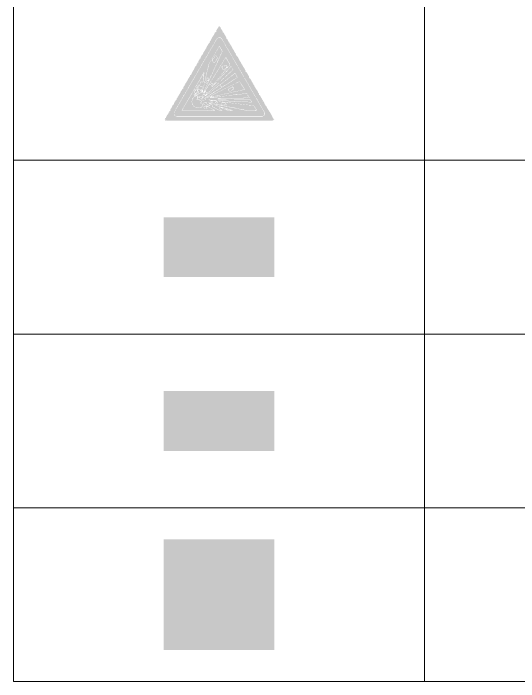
# Model space of a CAD drawing. Header units: metres. Extents: x -2 to 241, y -44 to 80.
# Drawn here: x 34 to 37.194, y -2.8 to 1.43 of the extents above; entities that cross this region are included whole.
import ezdxf

# ---------------------------------------------------------------- set-up
doc = ezdxf.new("R2010")
doc.units = ezdxf.units.M
doc.header["$LTSCALE"] = 0.1
for name, color, linetype, lineweight in [('LEGENDA', 7, 'Continuous', 13), ('SINAL_DEMAIS', 30, 'Continuous', 25), ('SINAL_EQUIPAMENTOS', 1, 'Continuous', 25), ('SINALIZACAO', 3, 'Continuous', 25)]:
    doc.layers.add(name, color=color, linetype=linetype, lineweight=lineweight)

# ---------------------------------------------------------------- blocks, each defined once
blk = doc.blocks.new('PICTO_A-3')
at = {"true_color": 0xececbc}
h = blk.add_hatch(color=7, dxfattribs=at)
h.dxf.hatch_style = 1
h.paths.add_polyline_path([(-0.0001, 0.4257), (0.0037, 0.4265), (0.0112, 0.4194), (0.0203, 0.4009), (0.0347, 0.3798), (0.0327, 0.3736), (0.0429, 0.3662), (0.0709, 0.3141), (0.0694, 0.3131), (0.0657, 0.3164), (0.0627, 0.3141), (0.0743, 0.3092), (0.0781, 0.3052), (0.0793, 0.2981), (0.0826, 0.2955), (0.0819, 0.2906), (0.086, 0.2893), (0.0888, 0.2856), (0.0863, 0.2807), (0.093, 0.2794), (0.0979, 0.2657), (0.1096, 0.2509), (0.1246, 0.2212), (0.134, 0.2076), (0.1384, 0.1989), (0.1377, 0.1952), (0.1413, 0.1936), (0.1456, 0.1877), (0.1445, 0.1828), (0.1487, 0.1817), (0.1533, 0.1753), (0.1561, 0.16), (0.1636, 0.1557), (0.1716, 0.1444), (0.1841, 0.1183), (0.1974, 0.0985), (0.1982, 0.0936), (0.2132, 0.0725), (0.2169, 0.0604), (0.2193, 0.0598), (0.2255, 0.0506), (0.2379, 0.029), (0.2406, 0.0192), (0.236, 0.0167), (0.247, 0.013), (0.2604, -0.0093), (0.2724, -0.0304), (0.2709, -0.0366), (0.2736, -0.039), (0.2741, -0.0428), (0.2836, -0.0502), (0.2916, -0.0663), (0.295, -0.0688), (0.2954, -0.0737), (0.3021, -0.0799), (0.3028, -0.0849), (0.3125, -0.0998), (0.311, -0.1062), (0.3162, -0.1059), (0.3243, -0.1245), (0.3284, -0.1274), (0.329, -0.132), (0.3358, -0.143), (0.3429, -0.1506), (0.3548, -0.1753), (0.3607, -0.1828), (0.3625, -0.1964), (0.368, -0.1967), (0.3762, -0.2088), (0.3765, -0.2138), (0.3804, -0.2175), (0.3786, -0.2212), (0.3829, -0.2211), (0.3996, -0.2522), (0.4059, -0.2596), (0.4136, -0.2794), (0.4208, -0.2856), (0.4197, -0.2931), (0.425, -0.2946), (0.4449, -0.3301), (0.4499, -0.3352), (0.4514, -0.3414), (0.4587, -0.3488), (0.4763, -0.3798), (0.4845, -0.3994), (0.4916, -0.4071), (0.4912, -0.4108), (0.4945, -0.4182), (0.4994, -0.4188), (0.4994, -0.4226), (0.4622, -0.4251), (-0.4758, -0.4243), (-0.4833, -0.4248), (-0.487, -0.4278), (-0.4909, -0.4182), (-0.4836, -0.4182), (-0.4872, -0.4095), (-0.4833, -0.404), (-0.4796, -0.4033), (-0.4798, -0.3971), (-0.4746, -0.391), (-0.4687, -0.3773), (-0.4624, -0.3711), (-0.4614, -0.3662), (-0.4563, -0.3662), (-0.4572, -0.3625), (-0.4543, -0.3538), (-0.4477, -0.3525), (-0.4507, -0.3476), (-0.4461, -0.3422), (-0.4412, -0.3414), (-0.4394, -0.3278), (-0.4312, -0.3149), (-0.4273, -0.3141), (-0.4275, -0.3079), (-0.4174, -0.2881), (-0.4139, -0.2839), (-0.407, -0.2807), (-0.4083, -0.277), (-0.4052, -0.2682), (-0.393, -0.2472), (-0.3829, -0.2381), (-0.3803, -0.2249), (-0.375, -0.2212), (-0.3719, -0.21), (-0.3657, -0.2038), (-0.3644, -0.1989), (-0.3511, -0.1791), (-0.3499, -0.1729), (-0.3469, -0.1704), (-0.3467, -0.1654), (-0.3383, -0.1539), (-0.3338, -0.1543), (-0.3354, -0.1481), (-0.3309, -0.1409), (-0.3234, -0.1371), (-0.3202, -0.1221), (-0.311, -0.1097), (-0.3086, -0.1022), (-0.3042, -0.0985), (-0.3027, -0.0911), (-0.2839, -0.0626), (-0.2763, -0.0457), (-0.2728, -0.0428), (-0.2677, -0.0324), (-0.2639, -0.036), (-0.2641, -0.0291), (-0.2602, -0.0254), (-0.2615, -0.0196), (-0.2565, -0.0152), (-0.2512, -0.0143), (-0.2515, -0.0107), (-0.2553, -0.0089), (-0.2503, -0.0073), (-0.2491, -0.0028), (-0.2441, -0.0028), (-0.2458, 0.0031), (-0.2405, 0.0056), (-0.2429, 0.0108), (-0.2367, 0.0129), (-0.238, 0.0192), (-0.2279, 0.0328), (-0.2163, 0.0576), (-0.2094, 0.065), (-0.2045, 0.0664), (-0.2014, 0.0836), (-0.1946, 0.0911), (-0.1945, 0.0951), (-0.1859, 0.1015), (-0.1873, 0.1072), (-0.1728, 0.132), (-0.1662, 0.1357), (-0.1673, 0.1408), (-0.1622, 0.1481), (-0.1606, 0.1543), (-0.1524, 0.1676), (-0.1456, 0.1729), (-0.1414, 0.1865), (-0.1134, 0.2311), (-0.1126, 0.2361), (-0.1042, 0.2509), (-0.0892, 0.2738), (-0.0859, 0.2757), (-0.0855, 0.2796), (-0.0809, 0.2807), (-0.0832, 0.2831), (-0.0824, 0.2893), (-0.0743, 0.2997), (-0.0716, 0.3005), (-0.0713, 0.3055), (-0.0658, 0.3141), (-0.0644, 0.3201), (-0.039, 0.36), (-0.0376, 0.3662), (-0.0335, 0.3714), (-0.0248, 0.3734), (-0.0231, 0.3897)])
h.paths.add_polyline_path([(0.0012, 0.3272), (-0.0087, 0.3231), (-0.0112, 0.32), (-0.0161, 0.3198), (-0.0178, 0.3141), (-0.0223, 0.3123), (-0.0244, 0.303), (-0.0363, 0.2881), (-0.0361, 0.2844), (-0.0392, 0.2819), (-0.04, 0.277), (-0.0432, 0.2745), (-0.0442, 0.2695), (-0.0551, 0.2509), (-0.061, 0.2509), (-0.0595, 0.2448), (-0.0657, 0.2365), (-0.0657, 0.2323), (-0.0696, 0.2249), (-0.0753, 0.2212), (-0.0768, 0.2137), (-0.0818, 0.2112), (-0.0811, 0.2063), (-0.0873, 0.1976), (-0.0891, 0.1914), (-0.0957, 0.1853), (-0.0955, 0.1803), (-0.0993, 0.1778), (-0.0995, 0.1729), (-0.1092, 0.1654), (-0.1078, 0.1617), (-0.1108, 0.1555), (-0.1177, 0.1479), (-0.1178, 0.1431), (-0.1222, 0.1406), (-0.1214, 0.1353), (-0.1282, 0.1283), (-0.1329, 0.1159), (-0.1403, 0.1097), (-0.1433, 0.0985), (-0.1467, 0.096), (-0.1475, 0.0911), (-0.1548, 0.0824), (-0.1554, 0.0787), (-0.1596, 0.0762), (-0.1587, 0.0725), (-0.1624, 0.07), (-0.1623, 0.0651), (-0.1727, 0.0514), (-0.1733, 0.0465), (-0.1816, 0.0328), (-0.1869, 0.0316), (-0.1845, 0.0279), (-0.1906, 0.0242), (-0.1884, 0.02), (-0.1945, 0.0143), (-0.1997, 0.0019), (-0.2032, -0.0019), (-0.2033, -0.0056), (-0.2107, -0.0169), (-0.2144, -0.0195), (-0.2144, -0.0242), (-0.2193, -0.0302), (-0.224, -0.0304), (-0.2219, -0.0353), (-0.2255, -0.0381), (-0.2255, -0.0432), (-0.2373, -0.0576), (-0.2374, -0.0613), (-0.2413, -0.0675), (-0.2458, -0.0713), (-0.2449, -0.0762), (-0.2517, -0.0836), (-0.2516, -0.0874), (-0.2559, -0.0898), (-0.2553, -0.0948), (-0.259, -0.097), (-0.2628, -0.1059), (-0.2679, -0.1084), (-0.2664, -0.1137), (-0.278, -0.1283), (-0.2813, -0.1394), (-0.2927, -0.1543), (-0.2923, -0.158), (-0.2966, -0.1654), (-0.3042, -0.1729), (-0.3036, -0.1769), (-0.3081, -0.1791), (-0.3073, -0.1842), (-0.3118, -0.1914), (-0.3202, -0.1976), (-0.3221, -0.21), (-0.33, -0.2162), (-0.3295, -0.2212), (-0.3364, -0.2311), (-0.3371, -0.2364), (-0.3482, -0.2499), (-0.3482, -0.2546), (-0.3515, -0.2571), (-0.3556, -0.266), (-0.3607, -0.267), (-0.3595, -0.2732), (-0.3625, -0.2757), (-0.3632, -0.2807), (-0.3715, -0.2931), (-0.3755, -0.295), (-0.3746, -0.2993), (-0.3785, -0.3017), (-0.3817, -0.3105), (-0.3852, -0.3141), (-0.3854, -0.3178), (-0.3903, -0.3197), (-0.3892, -0.3253), (-0.4076, -0.355), (-0.4071, -0.3748), (-0.4018, -0.3823), (-0.3953, -0.3865), (-0.3779, -0.3911), (0.3891, -0.3911), (0.3941, -0.3929), (0.3943, -0.3885), (0.4015, -0.3865), (0.4112, -0.3786), (0.4115, -0.3724), (0.4148, -0.3686), (0.4143, -0.36), (0.4085, -0.3439), (0.404, -0.3358), (0.3965, -0.3291), (0.3964, -0.3253), (0.3925, -0.3216), (0.393, -0.3166), (0.3817, -0.3031), (0.3818, -0.298), (0.3709, -0.2844), (0.3715, -0.277), (0.368, -0.276), (0.3631, -0.2696), (0.3572, -0.2584), (0.3579, -0.2546), (0.3519, -0.251), (0.3487, -0.2398), (0.3408, -0.2323), (0.3419, -0.2261), (0.3339, -0.2212), (0.3298, -0.2138), (0.3301, -0.2088), (0.3259, -0.2063), (0.3269, -0.2026), (0.3193, -0.1952), (0.3151, -0.1828), (0.311, -0.1807), (0.3116, -0.1766), (0.3045, -0.1691), (0.306, -0.1654), (0.2999, -0.162), (0.2981, -0.1543), (0.2894, -0.1431), (0.29, -0.138), (0.2851, -0.1357), (0.2777, -0.1196), (0.2739, -0.1171), (0.2688, -0.1059), (0.269, -0.1022), (0.2631, -0.0985), (0.2644, -0.0948), (0.2591, -0.0911), (0.2513, -0.075), (0.2478, -0.0729), (0.2488, -0.0675), (0.2441, -0.0656), (0.2436, -0.0613), (0.2374, -0.0527), (0.2373, -0.0489), (0.2331, -0.0465), (0.2257, -0.0353), (0.222, -0.0242), (0.2144, -0.014), (0.2113, -0.0043), (0.2075, -0.0019), (0.2082, 0.0027), (0.2036, 0.0056), (0.2045, 0.0105), (0.2007, 0.0109), (0.192, 0.0242), (0.1938, 0.0304), (0.1895, 0.0304), (0.1809, 0.0427), (0.1809, 0.0465), (0.1772, 0.0502), (0.1778, 0.0539), (0.17, 0.0613), (0.1659, 0.0725), (0.1621, 0.0762), (0.1634, 0.0812), (0.1598, 0.0824), (0.156, 0.0874), (0.1508, 0.101), (0.1437, 0.1058), (0.1434, 0.1097), (0.1398, 0.1134), (0.14, 0.1171), (0.1139, 0.158), (0.1146, 0.1617), (0.1103, 0.1654), (0.1103, 0.1699), (0.1028, 0.1766), (0.1041, 0.1824), (0.0991, 0.1838), (0.0988, 0.189), (0.0877, 0.2026), (0.0875, 0.2088), (0.0849, 0.2138), (0.0775, 0.2212), (0.0777, 0.2249), (0.0736, 0.2286), (0.0739, 0.2323), (0.0694, 0.2354), (0.0628, 0.2472), (0.0631, 0.2509), (0.0471, 0.2732), (0.0467, 0.2782), (0.0436, 0.2807), (0.0439, 0.2856), (0.0359, 0.2911), (0.0355, 0.2968), (0.0248, 0.3153), (0.0149, 0.3246), (0.0099, 0.3242), (0.0062, 0.327)], flags=16)
h.paths.add_polyline_path([(0.0731, 0.3044), (0.0707, 0.3017), (0.0719, 0.2991), (0.076, 0.3017), (0.0757, 0.3042)], flags=16)
h.paths.add_polyline_path([(-0.2949, -0.0816), (-0.2957, -0.0836), (-0.2937, -0.0857), (-0.2922, -0.0824)], flags=16)
h.paths.add_polyline_path([(-0.1909, 0.096), (-0.1884, 0.0964), (-0.1865, 0.0948), (-0.1896, 0.0936)], flags=16)
h.paths.add_polyline_path([(0.0967, 0.2574), (0.0962, 0.2546), (0.0991, 0.2546), (0.0989, 0.2571)], flags=16)
h.paths.add_polyline_path([(0.3941, -0.2505), (0.3941, -0.2539), (0.3965, -0.2549), (0.3969, -0.2534)], flags=16)
h.paths.add_polyline_path([(0.1487, 0.1761), (0.147, 0.1741), (0.1487, 0.1723), (0.1499, 0.1741)], flags=16)
h.paths.add_polyline_path([(-0.2639, -0.041), (-0.2668, -0.0415), (-0.2639, -0.0429)], flags=16)
h.paths.add_polyline_path([(0.2825, -0.0635), (0.2817, -0.0651), (0.2825, -0.0663), (0.2842, -0.0651)], flags=16)
h.paths.add_polyline_path([(-0.2284, 0.0254), (-0.2312, 0.0242), (-0.228, 0.0242)], flags=16)
h.paths.add_polyline_path([(-0.0005, 0.2398), (0.0037, 0.243), (0.0047, 0.2385), (0.0083, 0.2361), (0.0087, 0.2315), (0.0124, 0.2287), (0.0131, 0.2237), (0.0185, 0.2175), (0.0177, 0.2125), (0.0224, 0.2113), (0.0229, 0.2051), (0.0272, 0.2026), (0.0232, 0.184), (0.0123, 0.1667), (0.0124, 0.1617), (0.0081, 0.158), (0.0085, 0.1543), (0.0057, 0.1518), (0.0049, 0.1456), (-0.0021, 0.1332), (-0.0024, 0.1283), (-0.0058, 0.1258), (-0.0062, 0.1208), (-0.0106, 0.1171), (-0.0182, 0.0998), (-0.0173, 0.0948), (-0.0252, 0.0836), (-0.0246, 0.0799), (-0.0285, 0.0762), (-0.0286, 0.07), (-0.0391, 0.0514), (-0.0396, 0.0465), (-0.0434, 0.0428), (-0.0434, 0.039), (-0.0469, 0.0353), (-0.0545, 0.013), (-0.0618, 0.0019), (-0.0658, -0.013), (-0.0708, -0.0167), (-0.0706, -0.0206), (-0.0755, -0.0229), (-0.0734, -0.0279), (-0.0768, -0.0316), (-0.0768, -0.0357), (-0.0805, -0.0378), (-0.0852, -0.0527), (-0.0929, -0.0615), (-0.0947, -0.0428), (-0.1004, -0.0368), (-0.1115, -0.0465), (-0.1109, -0.0502), (-0.1138, -0.0564), (-0.109, -0.0672), (-0.1041, -0.069), (-0.0954, -0.0645), (-0.0919, -0.0688), (-0.0954, -0.0714), (-0.0955, -0.0762), (-0.0996, -0.0787), (-0.0999, -0.0861), (-0.1063, -0.0973), (-0.1062, -0.1022), (-0.1115, -0.1059), (-0.1104, -0.1097), (-0.1142, -0.1121), (-0.114, -0.1177), (-0.1211, -0.1283), (-0.1213, -0.1357), (-0.1254, -0.1382), (-0.1252, -0.1436), (-0.1293, -0.1456), (-0.1286, -0.1506), (-0.1328, -0.1543), (-0.1323, -0.1592), (-0.1427, -0.1766), (-0.1413, -0.1796), (-0.1341, -0.1766), (-0.1394, -0.184), (-0.1411, -0.1902), (-0.1462, -0.1932), (-0.1485, -0.1976), (-0.1476, -0.2088), (-0.1363, -0.2094), (-0.1318, -0.2026), (-0.1301, -0.1913), (-0.1264, -0.1938), (-0.1214, -0.1939), (-0.1216, -0.1964), (-0.128, -0.2026), (-0.1283, -0.2063), (-0.1264, -0.2077), (-0.1227, -0.2046), (-0.1173, -0.2038), (-0.1041, -0.19), (-0.0989, -0.1914), (-0.0987, -0.1865), (-0.0929, -0.184), (-0.0901, -0.1791), (-0.0843, -0.181), (-0.0818, -0.1725), (-0.0771, -0.1716), (-0.0595, -0.1567), (-0.0558, -0.1582), (-0.055, -0.1543), (-0.0451, -0.1456), (-0.0409, -0.1421), (-0.0372, -0.142), (-0.0223, -0.1283), (-0.0186, -0.1281), (-0.0075, -0.1159), (-0.0025, -0.1158), (0.0068, -0.1047), (0.0168, -0.1022), (0.022, -0.0936), (0.031, -0.0898), (0.0372, -0.0826), (0.0425, -0.0824), (0.0446, -0.078), (0.0556, -0.0675), (0.062, -0.069), (0.0619, -0.0651), (0.0665, -0.0601), (0.0706, -0.0575), (0.0743, -0.0579), (0.085, -0.0452), (0.0942, -0.0409), (0.1041, -0.0308), (0.109, -0.0304), (0.1152, -0.0229), (0.1202, -0.0246), (0.1187, -0.0204), (0.1301, -0.0136), (0.1338, -0.008), (0.1425, -0.0048), (0.1537, -0.0123), (0.1543, -0.018), (0.161, -0.0304), (0.1614, -0.039), (0.1561, -0.044), (0.145, -0.0483), (0.1375, -0.0553), (0.1338, -0.0556), (0.1264, -0.0615), (0.1214, -0.0621), (0.1191, -0.0663), (0.114, -0.0647), (0.1149, -0.0688), (0.1103, -0.0701), (0.1078, -0.0739), (0.0991, -0.0778), (0.0967, -0.081), (0.0917, -0.082), (0.0743, -0.0949), (0.0694, -0.0961), (0.0632, -0.1028), (0.0515, -0.1072), (0.026, -0.1261), (0.0211, -0.1263), (0.0149, -0.1332), (0.0087, -0.1333), (0.0037, -0.1398), (-0.0012, -0.1411), (-0.0033, -0.1444), (-0.0157, -0.1518), (-0.0198, -0.1524), (-0.0335, -0.1634), (-0.0409, -0.1646), (-0.0446, -0.1702), (-0.0511, -0.1691), (-0.0511, -0.1729), (-0.0558, -0.1773), (-0.0626, -0.1766), (-0.0623, -0.1803), (-0.0669, -0.1851), (-0.0712, -0.184), (-0.0743, -0.189), (-0.0818, -0.1909), (-0.0848, -0.1964), (-0.0905, -0.1973), (-0.0967, -0.2038), (-0.1004, -0.2033), (-0.1041, -0.2078), (-0.1115, -0.2105), (-0.1152, -0.2156), (-0.119, -0.2158), (-0.1276, -0.2222), (-0.1338, -0.2241), (-0.1363, -0.216), (-0.1413, -0.2193), (-0.1437, -0.2188), (-0.1505, -0.21), (-0.1561, -0.2078), (-0.1859, -0.2092), (-0.1871, -0.2102), (-0.1811, -0.2113), (-0.1803, -0.2224), (-0.171, -0.2231), (-0.1623, -0.2292), (-0.1549, -0.225), (-0.1549, -0.2285), (-0.1583, -0.2323), (-0.1575, -0.2398), (-0.1524, -0.2391), (-0.15, -0.2485), (-0.1425, -0.2493), (-0.1152, -0.2362), (-0.1205, -0.2286), (-0.116, -0.2237), (-0.1078, -0.2212), (-0.1022, -0.2224), (-0.1016, -0.2172), (-0.0967, -0.2189), (-0.0942, -0.2131), (-0.0892, -0.2123), (-0.0855, -0.2087), (-0.0738, -0.2138), (-0.0826, -0.2162), (-0.0825, -0.2187), (-0.0781, -0.2218), (-0.0669, -0.2199), (-0.0458, -0.2218), (-0.0397, -0.2161), (-0.0149, -0.2158), (-0.0087, -0.2123), (0.0112, -0.213), (0.0186, -0.209), (0.0297, -0.2088), (0.0335, -0.2107), (0.0372, -0.2081), (0.0446, -0.2081), (0.052, -0.2049), (0.0719, -0.2044), (0.0781, -0.2011), (0.0979, -0.2015), (0.1066, -0.1983), (0.1722, -0.1936), (0.1822, -0.1903), (0.202, -0.1904), (0.2094, -0.1866), (0.2305, -0.1863), (0.2379, -0.1825), (0.2466, -0.1826), (0.2577, -0.1914), (0.2576, -0.1976), (0.2604, -0.2001), (0.2587, -0.2063), (0.2652, -0.2056), (0.2645, -0.21), (0.2692, -0.2138), (0.2714, -0.2206), (0.2677, -0.2194), (0.2639, -0.2225), (0.2577, -0.2196), (0.2528, -0.2221), (0.2491, -0.2208), (0.1177, -0.224), (0.0979, -0.226), (-0.0025, -0.2264), (-0.0099, -0.2279), (-0.0138, -0.2323), (-0.0112, -0.2345), (0.0012, -0.2348), (0.1214, -0.235), (0.1574, -0.2393), (0.2813, -0.2384), (0.291, -0.2509), (0.2911, -0.2559), (0.2862, -0.2599), (0.28, -0.2586), (0.2739, -0.2601), (0.2515, -0.256), (0.2119, -0.2563), (0.1809, -0.2524), (0.0967, -0.2507), (0.0892, -0.2487), (0.0384, -0.2474), (0.0335, -0.244), (-0.0112, -0.2451), (-0.0211, -0.2413), (-0.0657, -0.2412), (-0.0917, -0.2383), (-0.0976, -0.241), (-0.0867, -0.2434), (-0.0818, -0.2421), (-0.0781, -0.2464), (-0.0702, -0.246), (-0.0699, -0.2485), (-0.0741, -0.2534), (-0.0741, -0.2633), (-0.0719, -0.2648), (-0.0582, -0.2644), (-0.0557, -0.2596), (-0.057, -0.2509), (-0.0545, -0.2494), (-0.026, -0.2492), (-0.0223, -0.2527), (0, -0.2532), (0.0074, -0.2581), (0.026, -0.2569), (0.0322, -0.2606), (0.0582, -0.2608), (0.0603, -0.2633), (0.0558, -0.2671), (0.0434, -0.2632), (0.0242, -0.2633), (0.0235, -0.2702), (0.0191, -0.277), (0.0238, -0.2819), (0.0223, -0.2857), (0.0198, -0.2865), (0.0112, -0.2827), (0.005, -0.2854), (-0.0223, -0.2783), (-0.0409, -0.2775), (-0.0404, -0.2732), (-0.0421, -0.2715), (-0.0483, -0.2748), (-0.0558, -0.2746), (-0.0607, -0.271), (-0.0743, -0.2709), (-0.0781, -0.2662), (-0.0818, -0.2673), (-0.0855, -0.2651), (-0.0922, -0.2683), (-0.088, -0.2751), (-0.0719, -0.2763), (-0.0458, -0.2862), (-0.0375, -0.2869), (-0.0347, -0.2903), (-0.026, -0.2916), (-0.0235, -0.2951), (-0.0161, -0.2942), (-0.0124, -0.2975), (-0.0037, -0.2978), (0.0012, -0.3014), (0.0136, -0.3022), (0.0171, -0.3067), (0.0074, -0.3081), (0.0002, -0.3141), (0.0037, -0.3214), (0.0153, -0.3302), (0.0157, -0.3327), (0.0136, -0.3341), (0.005, -0.3336), (0.0012, -0.3307), (-0.0037, -0.3303), (-0.0132, -0.3228), (-0.0186, -0.323), (-0.0285, -0.3157), (-0.0338, -0.3154), (-0.036, -0.3116), (-0.0409, -0.3118), (-0.0435, -0.3079), (-0.0484, -0.3079), (-0.05, -0.3055), (-0.0485, -0.303), (-0.0545, -0.3031), (-0.0605, -0.2993), (-0.06, -0.2881), (-0.0657, -0.283), (-0.0793, -0.2816), (-0.0867, -0.2883), (-0.0917, -0.2841), (-0.0967, -0.2854), (-0.109, -0.277), (-0.1099, -0.2683), (-0.1128, -0.263), (-0.1264, -0.2578), (-0.1408, -0.2695), (-0.1391, -0.2807), (-0.1301, -0.2865), (-0.1221, -0.2869), (-0.119, -0.2909), (-0.1152, -0.2907), (-0.1139, -0.2943), (-0.1178, -0.2993), (-0.1214, -0.3004), (-0.1253, -0.2993), (-0.1254, -0.2955), (-0.1301, -0.2965), (-0.1398, -0.3055), (-0.136, -0.3104), (-0.1351, -0.3162), (-0.1214, -0.3171), (-0.1152, -0.3201), (-0.1092, -0.3191), (-0.1051, -0.3141), (-0.1089, -0.3104), (-0.1068, -0.3042), (-0.1078, -0.3022), (-0.114, -0.3036), (-0.1151, -0.3005), (-0.1128, -0.2979), (-0.1078, -0.3009), (-0.1041, -0.2994), (-0.1016, -0.3046), (-0.0967, -0.302), (-0.0929, -0.3077), (-0.0818, -0.3093), (-0.0756, -0.3154), (-0.0702, -0.3166), (-0.0669, -0.3213), (-0.0632, -0.3204), (-0.0607, -0.3249), (-0.0558, -0.3245), (-0.0548, -0.3278), (-0.0508, -0.3291), (-0.0501, -0.3327), (-0.0558, -0.3348), (-0.0644, -0.3328), (-0.0743, -0.3348), (-0.1066, -0.3329), (-0.1264, -0.3345), (-0.3309, -0.334), (-0.3309, -0.3304), (-0.3264, -0.329), (-0.3275, -0.3253), (-0.3244, -0.3228), (-0.3207, -0.3104), (-0.3101, -0.2968), (-0.3061, -0.2844), (-0.2981, -0.2782), (-0.2983, -0.2732), (-0.2912, -0.2619), (-0.2876, -0.2596), (-0.2876, -0.2546), (-0.2842, -0.2522), (-0.2837, -0.2472), (-0.2785, -0.2447), (-0.28, -0.2396), (-0.2715, -0.2336), (-0.2726, -0.2278), (-0.2671, -0.2249), (-0.2683, -0.2212), (-0.2636, -0.2187), (-0.2615, -0.2094), (-0.2564, -0.2076), (-0.2577, -0.2018), (-0.2466, -0.189), (-0.2466, -0.1839), (-0.2416, -0.1815), (-0.2428, -0.1766), (-0.2386, -0.1729), (-0.2356, -0.1654), (-0.2318, -0.1617), (-0.2317, -0.1579), (-0.2218, -0.1454), (-0.2153, -0.1456), (-0.2178, -0.1518), (-0.2139, -0.1543), (-0.2193, -0.1553), (-0.2219, -0.1617), (-0.2278, -0.1654), (-0.22, -0.1778), (-0.2156, -0.1793), (-0.2141, -0.1828), (-0.2193, -0.1853), (-0.2284, -0.1952), (-0.2213, -0.2038), (-0.2164, -0.2063), (-0.2268, -0.2123), (-0.234, -0.2224), (-0.2392, -0.2237), (-0.2405, -0.2323), (-0.2441, -0.2349), (-0.244, -0.2472), (-0.2482, -0.2546), (-0.2442, -0.2646), (-0.2444, -0.272), (-0.2414, -0.2819), (-0.2206, -0.3044), (-0.2032, -0.3126), (-0.1747, -0.3127), (-0.1685, -0.3097), (-0.1623, -0.3097), (-0.1599, -0.3059), (-0.1549, -0.306), (-0.1432, -0.2918), (-0.1493, -0.2831), (-0.1512, -0.2759), (-0.1584, -0.2732), (-0.1559, -0.2683), (-0.1636, -0.2739), (-0.168, -0.2695), (-0.1636, -0.2609), (-0.1563, -0.2608), (-0.1595, -0.2497), (-0.1673, -0.2439), (-0.1747, -0.244), (-0.1747, -0.2385), (-0.1772, -0.2358), (-0.1822, -0.2376), (-0.1859, -0.2335), (-0.1921, -0.2319), (-0.1937, -0.2323), (-0.1933, -0.2372), (-0.1982, -0.2348), (-0.1983, -0.2321), (-0.1841, -0.2175), (-0.1871, -0.216), (-0.1896, -0.2192), (-0.1896, -0.2125), (-0.1945, -0.2088), (-0.197, -0.2004), (-0.2057, -0.1995), (-0.2065, -0.1976), (-0.2032, -0.195), (-0.1896, -0.1933), (-0.1873, -0.1914), (-0.1864, -0.1828), (-0.1905, -0.1766), (-0.1899, -0.1667), (-0.1939, -0.1642), (-0.1921, -0.1609), (-0.1891, -0.1617), (-0.1896, -0.1655), (-0.1857, -0.1667), (-0.1867, -0.1729), (-0.18, -0.184), (-0.176, -0.1862), (-0.1673, -0.1785), (-0.1613, -0.1766), (-0.1598, -0.1716), (-0.1561, -0.1705), (-0.1524, -0.1744), (-0.1469, -0.1691), (-0.1433, -0.153), (-0.1427, -0.1357), (-0.139, -0.132), (-0.1389, -0.1208), (-0.1357, -0.1171), (-0.1336, -0.1072), (-0.1346, -0.1022), (-0.1315, -0.0985), (-0.1307, -0.0874), (-0.1263, -0.0812), (-0.1279, -0.0737), (-0.1245, -0.0688), (-0.124, -0.0576), (-0.12, -0.0527), (-0.1198, -0.0428), (-0.1156, -0.0353), (-0.1165, -0.0204), (-0.1129, -0.0167), (-0.1126, -0.0056), (-0.1081, -0.0019), (-0.1081, 0.0118), (-0.1049, 0.0167), (-0.1051, 0.0266), (-0.1004, 0.0302), (-0.1016, 0.0425), (-0.0969, 0.0465), (-0.0981, 0.0564), (-0.0942, 0.0617), (-0.0941, 0.0762), (-0.0905, 0.0799), (-0.0867, 0.0911), (-0.083, 0.0947), (-0.0718, 0.1171), (-0.0686, 0.1196), (-0.0682, 0.1249), (-0.058, 0.1357), (-0.0572, 0.1431), (-0.0528, 0.1468), (-0.0527, 0.1506), (-0.0428, 0.1642), (-0.0381, 0.1766), (-0.0335, 0.1823), (-0.0293, 0.184), (-0.0307, 0.1877), (-0.0195, 0.2063), (-0.0139, 0.2088), (-0.0161, 0.2139), (-0.0123, 0.2162), (-0.0119, 0.2212), (-0.0044, 0.2286), (-0.005, 0.2326), (0, 0.2361)])
h.paths.add_polyline_path([(-0.0322, 0.1607), (-0.0387, 0.1555), (-0.0401, 0.1481), (-0.0471, 0.1386), (-0.0589, 0.1283), (-0.0631, 0.1221), (-0.0618, 0.1134), (-0.0583, 0.1097), (-0.0571, 0.1035), (-0.052, 0.0986), (-0.0458, 0.0988), (-0.0409, 0.096), (-0.0358, 0.0973), (-0.0347, 0.1025), (-0.0287, 0.1072), (-0.027, 0.1134), (-0.0159, 0.1295), (-0.0156, 0.1444), (-0.0208, 0.1592)], flags=16)
h.paths.add_polyline_path([(-0.026, -0.2542), (-0.0319, -0.2584), (-0.032, -0.2695), (-0.026, -0.2681), (-0.0186, -0.2727), (-0.0128, -0.267), (-0.012, -0.2584)], flags=16)
h.paths.add_polyline_path([(-0.1165, -0.0747), (-0.121, -0.0812), (-0.1205, -0.0874), (-0.1152, -0.0903), (-0.1078, -0.0902), (-0.1051, -0.0861), (-0.1058, -0.0787), (-0.109, -0.0743)], flags=16)
h.paths.add_polyline_path([(0.017, -0.1035), (0.0252, -0.1059), (0.0246, -0.1183), (0.0186, -0.1251), (0.0161, -0.1198), (0.0121, -0.1171), (0.012, -0.1097)], flags=16)
h.paths.add_polyline_path([(-0.0967, -0.2631), (-0.0994, -0.267), (-0.0979, -0.2697), (-0.0939, -0.2683)], flags=16)
h.paths.add_polyline_path([(-0.228, -0.3016), (-0.2299, -0.303), (-0.228, -0.3045), (-0.2261, -0.303)], flags=16)
h.paths.add_polyline_path([(-0.0669, -0.1676), (-0.0683, -0.1691), (-0.0682, -0.1706), (-0.0653, -0.1691)], flags=16)
h.paths.add_polyline_path([(-0.0818, -0.2603), (-0.0832, -0.2621), (-0.0818, -0.2631), (-0.0803, -0.2621)], flags=16)
h.paths.add_polyline_path([(0.2862, -0.2527), (0.285, -0.2546), (0.2862, -0.2556), (0.2877, -0.2546)], flags=16)
h.paths.add_polyline_path([(-0.1413, -0.212), (-0.1437, -0.2138), (-0.1407, -0.2138)], flags=16)
h.paths.add_polyline_path([(0, -0.3239), (-0.0008, -0.3253), (0, -0.3258), (0.0011, -0.3253)], flags=16)
h.paths.add_polyline_path([(-0.1152, -0.2434), (-0.1159, -0.2447), (-0.1152, -0.2461), (-0.1146, -0.2447)], flags=16)
h.paths.add_polyline_path([(0.0593, 0.1394), (0.0637, 0.1394), (0.0634, 0.1357), (0.0682, 0.1328), (0.0706, 0.1239), (0.0749, 0.1208), (0.0753, 0.1159), (0.0794, 0.1134), (0.0786, 0.1097), (0.0855, 0.1019), (0.087, 0.0973), (0.0907, 0.0948), (0.0908, 0.0898), (0.0973, 0.0824), (0.0948, 0.0762), (0.0911, 0.0737), (0.0902, 0.0688), (0.0867, 0.065), (0.0768, 0.0569), (0.0736, 0.0626), (0.0729, 0.0725), (0.0706, 0.0745), (0.0595, 0.0746), (0.052, 0.0674), (0.0483, 0.0691), (0.0384, 0.0674), (0.0335, 0.0695), (0.0297, 0.0643), (0.0241, 0.0651), (0.0267, 0.0626), (0.0233, 0.0551), (0.0273, 0.0502), (0.0273, 0.039), (0.0347, 0.0335), (0.0458, 0.033), (0.0632, 0.0469), (0.0706, 0.0479), (0.0717, 0.0465), (0.057, 0.0328), (0.0556, 0.0291), (0.0516, 0.0279), (0.0523, 0.0242), (0.0458, 0.0163), (0.0372, 0.0112), (0.0349, 0.0031), (0.031, -0.0022), (0.0285, -0.0033), (0.0251, -0.0006), (0.0271, -0.0056), (0.0161, -0.0209), (0.0062, -0.0304), (-0.0033, -0.044), (-0.0105, -0.0477), (-0.0104, -0.0539), (-0.0173, -0.0585), (-0.0287, -0.0762), (-0.0483, -0.0936), (-0.0473, -0.0985), (-0.0633, -0.1159), (-0.0669, -0.1241), (-0.0554, -0.1183), (-0.0533, -0.1127), (-0.0244, -0.0861), (-0.0198, -0.076), (0.0099, -0.046), (0.0186, -0.0407), (0.0192, -0.0353), (0.0257, -0.0316), (0.0257, -0.0279), (0.0285, -0.0247), (0.0347, -0.0261), (0.0333, -0.0204), (0.0359, -0.0167), (0.0409, -0.0118), (0.0471, -0.0103), (0.0473, -0.0056), (0.0578, 0.0043), (0.062, 0.0137), (0.0657, 0.0146), (0.0682, 0.0123), (0.0755, 0.018), (0.0743, 0.0231), (0.0768, 0.0284), (0.0917, 0.0416), (0.1041, 0.0565), (0.1122, 0.0576), (0.1202, 0.0436), (0.1238, 0.0316), (0.1041, 0.0122), (0.0991, 0.0148), (0.0961, 0.0105), (0.0958, 0.0043), (0.0891, -0.0019), (0.0818, -0.0049), (0.0794, -0.0105), (0.0682, -0.0182), (0.0458, -0.0431), (0.0397, -0.0423), (0.0299, -0.0551), (0.0211, -0.0604), (0.0198, -0.0651), (0.0124, -0.0728), (0, -0.0844), (-0.0074, -0.0872), (-0.0183, -0.1022), (-0.0273, -0.1073), (-0.052, -0.1331), (-0.0669, -0.1429), (-0.0684, -0.1468), (-0.0756, -0.1518), (-0.0848, -0.1629), (-0.0937, -0.1654), (-0.0918, -0.1691), (-0.1006, -0.1778), (-0.1024, -0.1716), (-0.1078, -0.1682), (-0.1128, -0.1706), (-0.1231, -0.1605), (-0.1235, -0.158), (-0.1179, -0.1555), (-0.12, -0.1506), (-0.1088, -0.1357), (-0.109, -0.1317), (-0.1041, -0.1268), (-0.1001, -0.1258), (-0.1015, -0.1208), (-0.0967, -0.1124), (-0.0899, -0.1084), (-0.0899, -0.1022), (-0.0843, -0.1026), (-0.0858, -0.0985), (-0.0834, -0.0911), (-0.0794, -0.0886), (-0.0781, -0.0837), (-0.0721, -0.0774), (-0.0683, -0.0651), (-0.0618, -0.0589), (-0.0608, -0.0539), (-0.0439, -0.0304), (-0.0423, -0.0242), (-0.0389, -0.0217), (-0.0239, 0.0056), (-0.0206, 0.0081), (-0.0198, 0.013), (-0.0124, 0.0185), (-0.0125, 0.0242), (-0.0022, 0.0378), (-0.0016, 0.0428), (0.0051, 0.0489), (0.0059, 0.0539), (0.0142, 0.0663), (0.0186, 0.0684), (0.0169, 0.0725), (0.0209, 0.0762), (0.0209, 0.0799), (0.0294, 0.0874), (0.0285, 0.0912), (0.0334, 0.0948), (0.0356, 0.1022), (0.0434, 0.1121), (0.0471, 0.1209), (0.0525, 0.1245), (0.052, 0.1285), (0.0602, 0.1357)])
h.paths.add_polyline_path([(-0.0657, -0.0851), (-0.0769, -0.101), (-0.0725, -0.1072), (-0.0682, -0.1097), (-0.0669, -0.1136), (-0.0661, -0.1097), (-0.0565, -0.1022), (-0.0578, -0.0898), (-0.0612, -0.0861)], flags=16)
h.paths.add_polyline_path([(0.0818, 0.0663), (0.0796, 0.0651), (0.0818, 0.064)], flags=16)
h.paths.add_polyline_path([(0.0483, -0.0329), (0.0472, -0.0353), (0.0483, -0.0361), (0.0494, -0.0353)], flags=16)
h.paths.add_polyline_path([(0.1777, -0.0762), (0.1884, -0.0768), (0.1947, -0.0836), (0.1948, -0.0874), (0.1982, -0.0911), (0.1971, -0.0948), (0.2057, -0.1034), (0.2055, -0.1097), (0.2133, -0.1171), (0.2189, -0.132), (0.2244, -0.1357), (0.2255, -0.1436), (0.2194, -0.1481), (0.2119, -0.1486), (0.2057, -0.1518), (0.1983, -0.1511), (0.1896, -0.1556), (0.1772, -0.1552), (0.1735, -0.1595), (0.1636, -0.159), (0.1586, -0.1631), (0.1487, -0.163), (0.14, -0.1667), (0.1314, -0.1661), (0.1264, -0.1701), (0.1128, -0.1711), (0.0905, -0.178), (0.0793, -0.1781), (0.0743, -0.1819), (0.0669, -0.1817), (0.0632, -0.1854), (0.0496, -0.1852), (0.0446, -0.1888), (0.0372, -0.1882), (0.0297, -0.1924), (0, -0.1962), (-0.0062, -0.2), (-0.0173, -0.2), (-0.0223, -0.2036), (-0.0273, -0.2013), (-0.0384, -0.2079), (-0.0483, -0.2078), (-0.062, -0.2112), (-0.0641, -0.21), (-0.0617, -0.2038), (-0.0641, -0.1976), (-0.0595, -0.1987), (-0.0558, -0.1936), (-0.052, -0.1938), (-0.0483, -0.1903), (-0.0434, -0.191), (-0.0411, -0.1865), (-0.0297, -0.1834), (-0.026, -0.1787), (-0.0223, -0.1798), (-0.0186, -0.1751), (-0.0136, -0.1761), (-0.0112, -0.1716), (-0.005, -0.1683), (0, -0.1675), (0.0037, -0.164), (0.0085, -0.1642), (0.0183, -0.1568), (0.0224, -0.1568), (0.026, -0.1527), (0.031, -0.1525), (0.0406, -0.1456), (0.0447, -0.1456), (0.0471, -0.142), (0.0533, -0.1412), (0.0694, -0.1308), (0.0743, -0.131), (0.0768, -0.1274), (0.0818, -0.127), (0.0855, -0.123), (0.0895, -0.1233), (0.0987, -0.1159), (0.1111, -0.1121), (0.1128, -0.1094), (0.119, -0.1082), (0.1264, -0.102), (0.1326, -0.1007), (0.1413, -0.0934), (0.1512, -0.0898), (0.1561, -0.0899), (0.1599, -0.086), (0.166, -0.0877), (0.1636, -0.0836), (0.1705, -0.0824)])
h.paths.add_polyline_path([(0.1227, -0.1182), (0.1152, -0.1253), (0.109, -0.1266), (0.0967, -0.1365), (0.088, -0.1398), (0.0863, -0.1444), (0.0809, -0.1468), (0.0805, -0.1506), (0.0855, -0.1513), (0.0884, -0.158), (0.0967, -0.164), (0.1053, -0.164), (0.1186, -0.153), (0.1239, -0.151), (0.1264, -0.1461), (0.1351, -0.143), (0.1363, -0.1277), (0.1252, -0.1253)], flags=16)
h.paths.add_polyline_path([(0.0625, -0.2646), (0.0805, -0.2674), (0.0855, -0.265), (0.0917, -0.2678), (0.1115, -0.2684), (0.1227, -0.2721), (0.1425, -0.272), (0.1549, -0.2752), (0.1859, -0.2762), (0.1921, -0.2792), (0.2119, -0.2791), (0.2181, -0.2826), (0.2404, -0.2825), (0.2454, -0.287), (0.2701, -0.2872), (0.2751, -0.2915), (0.3011, -0.2904), (0.3086, -0.2954), (0.3167, -0.2955), (0.3162, -0.3005), (0.3209, -0.3027), (0.3209, -0.308), (0.3321, -0.3209), (0.3327, -0.3265), (0.3358, -0.3311), (0.3392, -0.3327), (0.3383, -0.3342), (0.3346, -0.3315), (0.316, -0.3343), (0.2478, -0.3337), (0.2416, -0.3309), (0.2287, -0.3302), (0.223, -0.3269), (0.2057, -0.3264), (0.202, -0.3209), (0.1871, -0.3231), (0.1822, -0.3184), (0.1685, -0.3192), (0.1648, -0.3158), (0.1549, -0.3155), (0.145, -0.311), (0.1351, -0.3118), (0.1289, -0.3086), (0.1152, -0.308), (0.1078, -0.3032), (0.0991, -0.3044), (0.0929, -0.3009), (0.0892, -0.3033), (0.0855, -0.3006), (0.0743, -0.3001), (0.0682, -0.296), (0.0582, -0.2967), (0.0558, -0.2914), (0.0372, -0.293), (0.0335, -0.2897), (0.0252, -0.2881), (0.0595, -0.2863), (0.0644, -0.2876), (0.0662, -0.2906), (0.0655, -0.277), (0.0595, -0.2695)])
h.paths.add_polyline_path([(-0.1389, 0.0019), (-0.1362, 0.0019), (-0.1377, -0.0019), (-0.1366, -0.0056), (-0.141, -0.013), (-0.1401, -0.018), (-0.1422, -0.0266), (-0.1406, -0.0378), (-0.1431, -0.0465), (-0.145, -0.0799), (-0.1524, -0.0737), (-0.1561, -0.0741), (-0.1599, -0.0777), (-0.1648, -0.0758), (-0.1672, -0.0812), (-0.1714, -0.0824), (-0.1689, -0.0874), (-0.1697, -0.0948), (-0.1777, -0.1035), (-0.1764, -0.1109), (-0.1641, -0.1221), (-0.1549, -0.123), (-0.1499, -0.1198), (-0.1475, -0.1219), (-0.1528, -0.1406), (-0.1514, -0.1481), (-0.1549, -0.1504), (-0.1586, -0.1437), (-0.166, -0.1428), (-0.1747, -0.1446), (-0.1826, -0.1406), (-0.1874, -0.1295), (-0.1871, -0.1097), (-0.1883, -0.1022), (-0.191, -0.0985), (-0.1911, -0.0874), (-0.184, -0.0799), (-0.1832, -0.075), (-0.1784, -0.0727), (-0.179, -0.0688), (-0.175, -0.0663), (-0.176, -0.0613), (-0.1651, -0.0477), (-0.1645, -0.0428), (-0.158, -0.0403), (-0.1611, -0.035), (-0.1574, -0.0327), (-0.1562, -0.0279), (-0.1499, -0.0207), (-0.1499, -0.0162), (-0.1442, -0.013)])
h.paths.add_polyline_path([(-0.4732, -0.4281), (0.482, -0.4274), (0.4872, -0.4306), (-0.4776, -0.4306)])
h.paths.add_polyline_path([(-0.2012, -0.1084), (-0.1994, -0.1097), (-0.2012, -0.1134), (-0.1989, -0.1233), (-0.1954, -0.127), (-0.1951, -0.1406), (-0.1918, -0.1468), (-0.1945, -0.1562), (-0.1983, -0.1543), (-0.1963, -0.1468), (-0.2, -0.1431), (-0.2045, -0.1319), (-0.2049, -0.1233), (-0.2086, -0.1208), (-0.2057, -0.1134)])
h.paths.add_polyline_path([(0.0305, -0.3129), (0.0372, -0.3098), (0.0409, -0.3144), (0.0471, -0.3135), (0.0508, -0.318), (0.0595, -0.3169), (0.062, -0.3229), (0.0694, -0.3201), (0.0716, -0.3228), (0.0669, -0.3264), (0.0558, -0.3262), (0.052, -0.3228), (0.0371, -0.3191), (0.0348, -0.3141)])
h.paths.add_polyline_path([(0.0757, -0.3253), (0.0843, -0.3241), (0.088, -0.3274), (0.0967, -0.3287), (0.0994, -0.3327), (0.0917, -0.335), (0.0781, -0.3329), (0.0743, -0.334), (0.0724, -0.329)])
h.paths.add_polyline_path([(-0.1602, -0.153), (-0.1549, -0.1522), (-0.1526, -0.1555), (-0.1561, -0.1685), (-0.1605, -0.1617), (-0.1582, -0.158), (-0.1607, -0.1555)])
h.paths.add_polyline_path([(-0.2095, -0.1803), (-0.2032, -0.1769), (-0.2007, -0.1807), (-0.2084, -0.1815)])
h.paths.add_polyline_path([(0.021, -0.3067), (0.0248, -0.3061), (0.0262, -0.3079), (0.0223, -0.3109)])
h.paths.add_polyline_path([(-0.2137, -0.1853), (-0.2119, -0.1843), (-0.2107, -0.1884), (-0.2131, -0.1885)])
h.paths.add_polyline_path([(0.4913, -0.4306), (0.4946, -0.4281), (0.4964, -0.4306)])
h.paths.add_polyline_path([(-0.4934, -0.4306), (-0.4895, -0.429), (-0.4885, -0.4306)])
h.paths.add_polyline_path([(-0.4848, -0.4306), (-0.482, -0.4286), (-0.4803, -0.4306)])
h.paths.add_polyline_path([(0.0711, 0.0551), (0.0738, 0.0551), (0.0737, 0.0539), (0.0706, 0.053)])
h.paths.add_polyline_path([(0.1102, -0.3315), (0.1126, -0.3327), (0.112, -0.334), (0.109, -0.3331)])
h.paths.add_polyline_path([(0.1847, -0.0737), (0.1871, -0.0736), (0.1859, -0.0757)])
h.paths.add_polyline_path([(-0.2132, -0.2026), (-0.2103, -0.2026), (-0.2119, -0.2039)])
at = {"true_color": 0x1c1c1c}
h = blk.add_hatch(color=7, dxfattribs=at)
h.dxf.hatch_style = 1
h.paths.add_polyline_path([(-0.0009, 0.3228), (0.0062, 0.3231), (0.0149, 0.3196), (0.0242, 0.3104), (0.4075, -0.3501), (0.4109, -0.3587), (0.4106, -0.3699), (0.4064, -0.3778), (0.3978, -0.3849), (0.3891, -0.387), (-0.3792, -0.3869), (-0.3916, -0.3854), (-0.399, -0.3801), (-0.4036, -0.3736), (-0.4064, -0.3625), (-0.4021, -0.3501), (-0.0186, 0.3102), (-0.012, 0.3178)])
h.paths.add_polyline_path([(0.0025, 0.247), (-0.0942, 0.0812), (-0.1475, -0.1553), (-0.1499, -0.155), (-0.1508, -0.1506), (-0.1502, -0.1394), (-0.1471, -0.1307), (-0.1473, -0.1171), (-0.1549, -0.1193), (-0.1648, -0.1187), (-0.1722, -0.111), (-0.1742, -0.1059), (-0.1662, -0.0923), (-0.164, -0.0812), (-0.1537, -0.0767), (-0.1462, -0.0826), (-0.1431, -0.0812), (-0.1329, 0.0043), (-0.1351, 0.0097), (-0.138, 0.0081), (-0.1923, -0.0874), (-0.1864, -0.1456), (-0.1822, -0.1485), (-0.171, -0.1452), (-0.1611, -0.146), (-0.1623, -0.1523), (-0.1696, -0.1555), (-0.1709, -0.158), (-0.1614, -0.1642), (-0.1618, -0.1691), (-0.1747, -0.1824), (-0.1791, -0.1803), (-0.1841, -0.1642), (-0.1883, -0.158), (-0.1964, -0.1121), (-0.1995, -0.1037), (-0.202, -0.1035), (-0.2094, -0.1159), (-0.2103, -0.1221), (-0.1889, -0.184), (-0.1894, -0.189), (-0.1921, -0.1899), (-0.1953, -0.1877), (-0.2045, -0.1668), (-0.2062, -0.1741), (-0.2094, -0.1775), (-0.2156, -0.1773), (-0.2198, -0.1729), (-0.222, -0.1667), (-0.2203, -0.1617), (-0.2156, -0.1583), (-0.2094, -0.1588), (-0.2089, -0.1568), (-0.217, -0.1382), (-0.2206, -0.1363), (-0.3353, -0.3327), (-0.3358, -0.3365), (-0.3321, -0.3383), (-0.0355, -0.3377), (-0.0355, -0.3352), (-0.0397, -0.3319), (-0.1189, -0.2869), (-0.1264, -0.2855), (-0.1345, -0.2807), (-0.1378, -0.2757), (-0.1376, -0.2708), (-0.1301, -0.2638), (-0.1252, -0.2624), (-0.1115, -0.2694), (-0.109, -0.2811), (-0.0855, -0.2925), (-0.0818, -0.2922), (-0.0768, -0.2859), (-0.0663, -0.2856), (-0.0633, -0.2893), (-0.0644, -0.298), (-0.0626, -0.303), (0.0074, -0.3377), (0.026, -0.3383), (0.0292, -0.3364), (0.0032, -0.3178), (0.0047, -0.3129), (0.0136, -0.3111), (0.0198, -0.3121), (0.0533, -0.3268), (0.0644, -0.3278), (0.0768, -0.3379), (0.1214, -0.3384), (0.1263, -0.3364), (0.114, -0.331), (-0.0632, -0.2787), (-0.0682, -0.2752), (-0.0763, -0.2732), (-0.0706, -0.2717), (-0.0508, -0.2754), (-0.0434, -0.2785), (0.2466, -0.3363), (0.2627, -0.3382), (0.3402, -0.3377), (0.3413, -0.3352), (0.3396, -0.3302), (0.32, -0.2968), (0.3147, -0.2916), (-0.0124, -0.2522), (-0.0223, -0.2491), (-0.0679, -0.2435), (-0.0558, -0.242), (0.0372, -0.249), (0.0706, -0.2494), (0.0905, -0.2525), (0.2962, -0.262), (0.2974, -0.2571), (0.2862, -0.2389), (0.2813, -0.2359), (0.0322, -0.2332), (0.0099, -0.2311), (0.0384, -0.2287), (0.1822, -0.2265), (0.2739, -0.2224), (0.275, -0.22), (0.2717, -0.2138), (0.2538, -0.1828), (0.2503, -0.1808), (0.1264, -0.1941), (0.1152, -0.1969), (0.0979, -0.1975), (0.0917, -0.1999), (0.0037, -0.2099), (-0.0074, -0.2096), (-0.0446, -0.2157), (-0.0601, -0.215), (-0.0582, -0.2129), (-0.052, -0.2132), (-0.0446, -0.2099), (0.2292, -0.1479), (0.2313, -0.1456), (0.2305, -0.142), (0.1871, -0.0703), (-0.0644, -0.1962), (-0.0671, -0.1989), (-0.0651, -0.2051), (-0.0682, -0.2086), (-0.0756, -0.2099), (-0.083, -0.2063), (-0.119, -0.2233), (-0.1243, -0.2286), (-0.1211, -0.2323), (-0.1214, -0.2358), (-0.1276, -0.2402), (-0.14, -0.2453), (-0.1475, -0.2462), (-0.1499, -0.2445), (-0.1512, -0.238), (-0.1561, -0.2342), (-0.1553, -0.2311), (-0.1413, -0.2198), (-0.1388, -0.22), (-0.1351, -0.2265), (-0.1289, -0.2266), (0.1586, -0.0443), (0.1678, -0.0366), (0.149, -0.0019), (0.1462, 0.001), (0.1425, 0.0008), (-0.1078, -0.1914), (-0.1122, -0.1927), (-0.1029, -0.181), (0.1282, 0.0316), (0.1121, 0.0613), (0.1066, 0.0624), (-0.0273, -0.083), (-0.0448, -0.0998), (-0.0347, -0.0846), (0.0987, 0.0774), (0.0986, 0.0849), (0.0643, 0.1444), (0.0607, 0.1454), (-0.1301, -0.1626), (-0.1238, -0.1431), (0.0306, 0.1964), (0.0303, 0.2026), (0.005, 0.2462)], flags=16)
h.paths.add_polyline_path([(-0.2051, -0.2038), (-0.1995, -0.205), (-0.1938, -0.2162), (-0.195, -0.2249), (-0.2015, -0.2323), (-0.2007, -0.2372), (-0.197, -0.2398), (-0.1896, -0.2375), (-0.1846, -0.2383), (-0.1722, -0.2479), (-0.1625, -0.2509), (-0.1605, -0.2571), (-0.1683, -0.2621), (-0.1703, -0.2695), (-0.1648, -0.2758), (-0.1586, -0.275), (-0.1549, -0.2768), (-0.1527, -0.2844), (-0.147, -0.2906), (-0.1478, -0.2943), (-0.1546, -0.3005), (-0.1676, -0.3079), (-0.1809, -0.3113), (-0.1933, -0.3115), (-0.2107, -0.3068), (-0.2206, -0.3012), (-0.2308, -0.2918), (-0.2416, -0.272), (-0.2438, -0.2534), (-0.2383, -0.2323), (-0.2268, -0.2162)])
h.paths.add_polyline_path([(-0.0313, 0.158), (-0.026, 0.1587), (-0.0219, 0.1555), (-0.0185, 0.1431), (-0.0193, 0.132), (-0.0322, 0.1084), (-0.0409, 0.0994), (-0.0533, 0.1043), (-0.0582, 0.1134), (-0.0585, 0.1196), (-0.0563, 0.1258), (-0.0429, 0.1394), (-0.0359, 0.1543)])
h.paths.add_polyline_path([(0.0621, 0.0737), (0.0669, 0.0735), (0.0714, 0.0688), (0.0673, 0.0539), (0.0471, 0.0382), (0.0372, 0.0347), (0.03, 0.0428), (0.0285, 0.0592), (0.0384, 0.0662), (0.0496, 0.0638)])
h.paths.add_polyline_path([(0.1152, -0.127), (0.1314, -0.1291), (0.134, -0.1332), (0.1321, -0.1394), (0.1214, -0.1459), (0.1078, -0.1599), (0.1016, -0.1617), (0.0929, -0.1586), (0.0876, -0.1506), (0.088, -0.1456)])
h.paths.add_polyline_path([(0.0276, -0.267), (0.0545, -0.269), (0.0632, -0.2767), (0.0635, -0.2794), (0.057, -0.2853), (0.0483, -0.2835), (0.0397, -0.2856), (0.0297, -0.2852), (0.0255, -0.2819), (0.0237, -0.277), (0.0248, -0.2701)])
h.paths.add_polyline_path([(-0.1253, -0.1679), (-0.1214, -0.1678), (-0.114, -0.1754), (-0.1078, -0.1708), (-0.1042, -0.1753), (-0.1059, -0.1791), (-0.1227, -0.1921), (-0.1289, -0.1873), (-0.1338, -0.1875), (-0.1347, -0.1853)])
h.paths.add_polyline_path([(-0.174, -0.21), (-0.1599, -0.2099), (-0.1524, -0.2132), (-0.1502, -0.2175), (-0.1549, -0.2223), (-0.1636, -0.2264), (-0.1698, -0.2217), (-0.1788, -0.2187), (-0.1791, -0.2138)])
h.paths.add_polyline_path([(-0.1326, -0.3017), (-0.1264, -0.3012), (-0.114, -0.3054), (-0.1095, -0.3154), (-0.114, -0.3172), (-0.1314, -0.3138), (-0.136, -0.3067)])
h.paths.add_polyline_path([(-0.1008, -0.0403), (-0.0962, -0.0452), (-0.0972, -0.0576), (-0.1004, -0.0627), (-0.1066, -0.0642), (-0.1111, -0.0539)])
h.paths.add_polyline_path([(-0.1465, -0.1989), (-0.1338, -0.1881), (-0.1326, -0.1989), (-0.1363, -0.2047), (-0.1413, -0.2064), (-0.1453, -0.2038)])
h.paths.add_polyline_path([(-0.0633, -0.0898), (-0.0598, -0.0923), (-0.06, -0.101), (-0.0644, -0.1064), (-0.0682, -0.1073), (-0.0724, -0.1035), (-0.0729, -0.0998)])
h.paths.add_polyline_path([(-0.0677, -0.2497), (-0.0632, -0.2492), (-0.0578, -0.2546), (-0.0592, -0.2596), (-0.0657, -0.2632), (-0.0695, -0.2621), (-0.072, -0.2571)])
h.paths.add_polyline_path([(-0.2192, -0.189), (-0.2155, -0.189), (-0.2099, -0.1964), (-0.2119, -0.1996), (-0.2181, -0.2026), (-0.2249, -0.1952)])
h.paths.add_polyline_path([(-0.0279, -0.2571), (-0.0161, -0.2603), (-0.0152, -0.2633), (-0.0173, -0.2678), (-0.0211, -0.269), (-0.0285, -0.2636), (-0.0297, -0.2608)])
h.paths.add_polyline_path([(0.0195, -0.1059), (0.0235, -0.1072), (0.0242, -0.1121), (0.0228, -0.1159), (0.0186, -0.1177), (0.0149, -0.1151), (0.0142, -0.1121)])
h.paths.add_polyline_path([(-0.1145, -0.0774), (-0.1103, -0.0773), (-0.1074, -0.0812), (-0.1084, -0.0849), (-0.1128, -0.0881), (-0.1176, -0.0849)])
h.paths.add_polyline_path([(-0.2063, -0.184), (-0.2032, -0.183), (-0.1992, -0.1853), (-0.1986, -0.189), (-0.2007, -0.1926), (-0.2068, -0.1914), (-0.208, -0.1877)])
h.paths.add_polyline_path([(-0.1165, -0.1965), (-0.1152, -0.1943), (-0.1141, -0.1952)])
blk = doc.blocks.new('PICTO_S-12')
at = {"true_color": 0x245c34}
h = blk.add_hatch(color=7, dxfattribs=at)
h.dxf.hatch_style = 1
h.paths.add_polyline_path([(-0.5, -0.2707), (0.5, -0.2707), (0.5, 0.2707), (-0.5, 0.2707)])
at = {"true_color": 0xececbc}
h = blk.add_hatch(color=7, dxfattribs=at)
h.dxf.hatch_style = 1
h.paths.add_polyline_path([(-0.4998, 0.2701), (0.4994, 0.2704), (0.4998, -0.2701), (-0.4994, -0.2704)])
h.paths.add_polyline_path([(-0.4521, 0.2246), (-0.4539, 0.2217), (-0.4539, -0.2217), (-0.4521, -0.2246), (0.4533, -0.2239), (0.4539, 0.2217), (0.4521, 0.2246)], flags=16)
h.paths.add_polyline_path([(0.0389, 0.1062), (0.1573, 0.1061), (0.1782, 0.0995), (0.1848, 0.0956), (0.1991, 0.0858), (0.2094, 0.0754), (0.2189, 0.0605), (0.2259, 0.0446), (0.2293, 0.0325), (0.2322, -0.0028), (0.2292, -0.0303), (0.2225, -0.0523), (0.2155, -0.0655), (0.1991, -0.0858), (0.1782, -0.0997), (0.1573, -0.1062), (0.0388, -0.1062)])
h.paths.add_polyline_path([(0.0891, 0.067), (0.0874, 0.0633), (0.0877, -0.0655), (0.0902, -0.0673), (0.1441, -0.0672), (0.1485, -0.0639), (0.1529, -0.0635), (0.1595, -0.0597), (0.1727, -0.0464), (0.1793, -0.0341), (0.1829, -0.0215), (0.183, 0.0171), (0.176, 0.0395), (0.1694, 0.0496), (0.1595, 0.0589), (0.1408, 0.0667)], flags=16)
h.paths.add_polyline_path([(-0.1758, 0.1062), (-0.1298, 0.1071), (-0.1243, 0.1007), (-0.0671, -0.0541), (-0.0615, -0.0655), (-0.0605, -0.0718), (-0.0517, -0.0919), (-0.051, -0.0974), (-0.0479, -0.1029), (-0.0495, -0.107), (-0.0957, -0.1069), (-0.1104, -0.0677), (-0.111, -0.0622), (-0.1133, -0.0603), (-0.1914, -0.0605), (-0.1958, -0.0647), (-0.2067, -0.0985), (-0.2112, -0.107), (-0.2576, -0.1062), (-0.2519, -0.088), (-0.2232, -0.016), (-0.2224, -0.0105), (-0.1869, 0.0787), (-0.1861, 0.0842), (-0.1793, 0.1018)])
h.paths.add_polyline_path([(-0.1518, 0.0537), (-0.1564, 0.0457), (-0.1794, -0.0182), (-0.1782, -0.0245), (-0.1298, -0.0246), (-0.1262, -0.0226), (-0.1275, -0.0149)], flags=16)
h.paths.add_polyline_path([(0.3127, 0.1062), (0.3586, 0.1071), (0.3641, 0.1018), (0.4245, -0.0622), (0.4403, -0.1007), (0.4389, -0.107), (0.3927, -0.1066), (0.3775, -0.0622), (0.3751, -0.0603), (0.297, -0.0605), (0.2927, -0.0655), (0.2817, -0.0996), (0.2772, -0.107), (0.232, -0.1062), (0.2332, -0.0977), (0.3047, 0.0865), (0.3089, 0.1007)])
h.paths.add_polyline_path([(0.3366, 0.0538), (0.3322, 0.0456), (0.3091, -0.0193), (0.3102, -0.0245), (0.3608, -0.0245), (0.363, -0.0231)], flags=16)
h.paths.add_polyline_path([(-0.3626, 0.1128), (-0.3289, 0.1127), (-0.3234, 0.1098), (-0.3135, 0.1096), (-0.308, 0.1065), (-0.3025, 0.1059), (-0.29, 0.0996), (-0.2761, 0.0888), (-0.2663, 0.0743), (-0.2626, 0.0655), (-0.2592, 0.0479), (-0.2618, 0.0439), (-0.3036, 0.0441), (-0.3079, 0.0512), (-0.3093, 0.0589), (-0.319, 0.0695), (-0.3267, 0.0733), (-0.3355, 0.0738), (-0.3432, 0.0766), (-0.3531, 0.0767), (-0.3597, 0.0739), (-0.3663, 0.0735), (-0.374, 0.0693), (-0.381, 0.0589), (-0.381, 0.0435), (-0.3729, 0.0353), (-0.3432, 0.0247), (-0.3234, 0.0213), (-0.3168, 0.0181), (-0.3102, 0.018), (-0.2904, 0.0114), (-0.2728, 0.0006), (-0.2634, -0.0094), (-0.2565, -0.0215), (-0.2527, -0.0336), (-0.2525, -0.0534), (-0.2596, -0.0743), (-0.2704, -0.0886), (-0.2827, -0.0991), (-0.3069, -0.1097), (-0.3168, -0.1097), (-0.3245, -0.1129), (-0.3608, -0.1128), (-0.3674, -0.1098), (-0.3762, -0.1097), (-0.3806, -0.1069), (-0.3872, -0.106), (-0.407, -0.0955), (-0.4202, -0.0825), (-0.4271, -0.0721), (-0.4337, -0.0567), (-0.4343, -0.0413), (-0.4323, -0.0368), (-0.3905, -0.0369), (-0.3882, -0.0402), (-0.3872, -0.0513), (-0.3772, -0.0655), (-0.363, -0.0734), (-0.3542, -0.074), (-0.3476, -0.0767), (-0.3377, -0.0769), (-0.3201, -0.0736), (-0.3102, -0.0693), (-0.3032, -0.0633), (-0.2991, -0.0556), (-0.2994, -0.0424), (-0.3135, -0.0279), (-0.33, -0.0213), (-0.3366, -0.0212), (-0.341, -0.0183), (-0.3498, -0.0179), (-0.3553, -0.015), (-0.363, -0.0145), (-0.3674, -0.0116), (-0.3729, -0.0115), (-0.3993, -0.0014), (-0.4167, 0.0127), (-0.427, 0.0325), (-0.4273, 0.0622), (-0.4202, 0.0787), (-0.3995, 0.0996), (-0.396, 0.0998), (-0.3861, 0.1062), (-0.3806, 0.1066), (-0.3762, 0.1096), (-0.3674, 0.1101)])
h.paths.add_polyline_path([(-0.0371, 0.1062), (0.0055, 0.1071), (0.0083, 0.104), (0.0083, -0.1029), (0.0055, -0.1072), (-0.0352, -0.1072), (-0.038, -0.104)])
h.paths.add_polyline_path([(-0.0093, 0.1689), (0.0319, 0.1695), (0.0345, 0.1678), (0.0165, 0.1491), (-0.0099, 0.1261), (-0.0365, 0.126), (-0.0372, 0.1282), (-0.0341, 0.1339)])
blk = doc.blocks.new('PICTO_E-5')
at = {"true_color": 0xd42c14}
h = blk.add_hatch(color=7, dxfattribs=at)
h.dxf.hatch_style = 1
h.paths.add_polyline_path([(-0.5, -0.5), (0.5, -0.5), (0.5, 0.5), (-0.5, 0.5)])
at = {"true_color": 0xececbc}
h = blk.add_hatch(color=7, dxfattribs=at)
h.dxf.hatch_style = 1
h.paths.add_polyline_path([(-0.4998, 0.4994), (0.4994, 0.4998), (0.4998, -0.4994), (-0.4994, -0.4998)])
h.paths.add_polyline_path([(-0.4364, 0.4382), (-0.4383, 0.4352), (-0.4376, -0.4375), (0.4376, -0.4375), (0.4376, 0.4374)], flags=16)
h.paths.add_polyline_path([(-0.0315, 0.3903), (0.0303, 0.3907), (0.0331, 0.3891), (0.0342, 0.377), (0.0655, 0.3764), (0.0958, 0.3572), (0.0993, 0.3515), (0.0991, 0.3394), (0.0958, 0.3334), (0.0688, 0.3152), (0.0497, 0.3143), (0.0418, 0.3091), (0.0383, 0.3006), (0.0384, 0.2509), (0.0412, 0.249), (0.0722, 0.2485), (0.0873, 0.2454), (0.1018, 0.2382), (0.1212, 0.2191), (0.1285, 0.2061), (0.1296, 0.1976), (0.1323, 0.1927), (0.1329, -0.3879), (0.1309, -0.3909), (-0.1297, -0.391), (-0.1327, -0.3891), (-0.1325, 0.1915), (-0.1243, 0.2145), (-0.1129, 0.2291), (-0.1018, 0.2382), (-0.0873, 0.2452), (-0.0721, 0.2485), (-0.0388, 0.2501), (-0.0384, 0.3018), (-0.0424, 0.3101), (-0.0509, 0.3145), (-0.08, 0.3146), (-0.0873, 0.3103), (-0.1758, 0.2445), (-0.1794, 0.2352), (-0.1801, 0.2121), (-0.183, 0.2093), (-0.2036, 0.2093), (-0.2066, 0.2109), (-0.2018, 0.2836), (-0.1976, 0.2919), (-0.1861, 0.303), (-0.0973, 0.3661), (-0.0909, 0.3726), (-0.0352, 0.373), (-0.0326, 0.3758), (-0.0332, 0.3879)])

msp = doc.modelspace()

# ---------------------------------------------------------------- linework, layer by layer
at = {"layer": 'LEGENDA'}
for p, q in [((34, 5.3), (34, -2.8)), ((36.6, 4.5), (36.6, -2.8)), ((34, 0.5), (50, 0.5)), ((34, -0.6), (50, -0.6)), ((34, -1.7), (50, -1.7)), ((34, -2.8), (50, -2.8))]:
    msp.add_line(p, q, dxfattribs=at)

# ---------------------------------------------------------------- block references
at = {"layer": 'SINAL_DEMAIS', "xscale": 0.7000000000000001, "yscale": 0.7000000000000001, "zscale": 0.7000000000000001}
msp.add_blockref('PICTO_A-3', (35.3, 1.05), dxfattribs=at)
at = {"layer": 'SINAL_EQUIPAMENTOS', "xscale": 0.7000000000000001, "yscale": 0.7000000000000001, "zscale": 0.7000000000000001}
msp.add_blockref('PICTO_E-5', (35.3, -2.25), dxfattribs=at)
at = {"layer": 'SINALIZACAO', "xscale": 0.7000000000000001, "yscale": 0.7000000000000001, "zscale": 0.7000000000000001}
for p in [(35.3, -0.05), (35.3, -1.15)]:
    msp.add_blockref('PICTO_S-12', p, dxfattribs=at)

doc.saveas('drawing.dxf')
